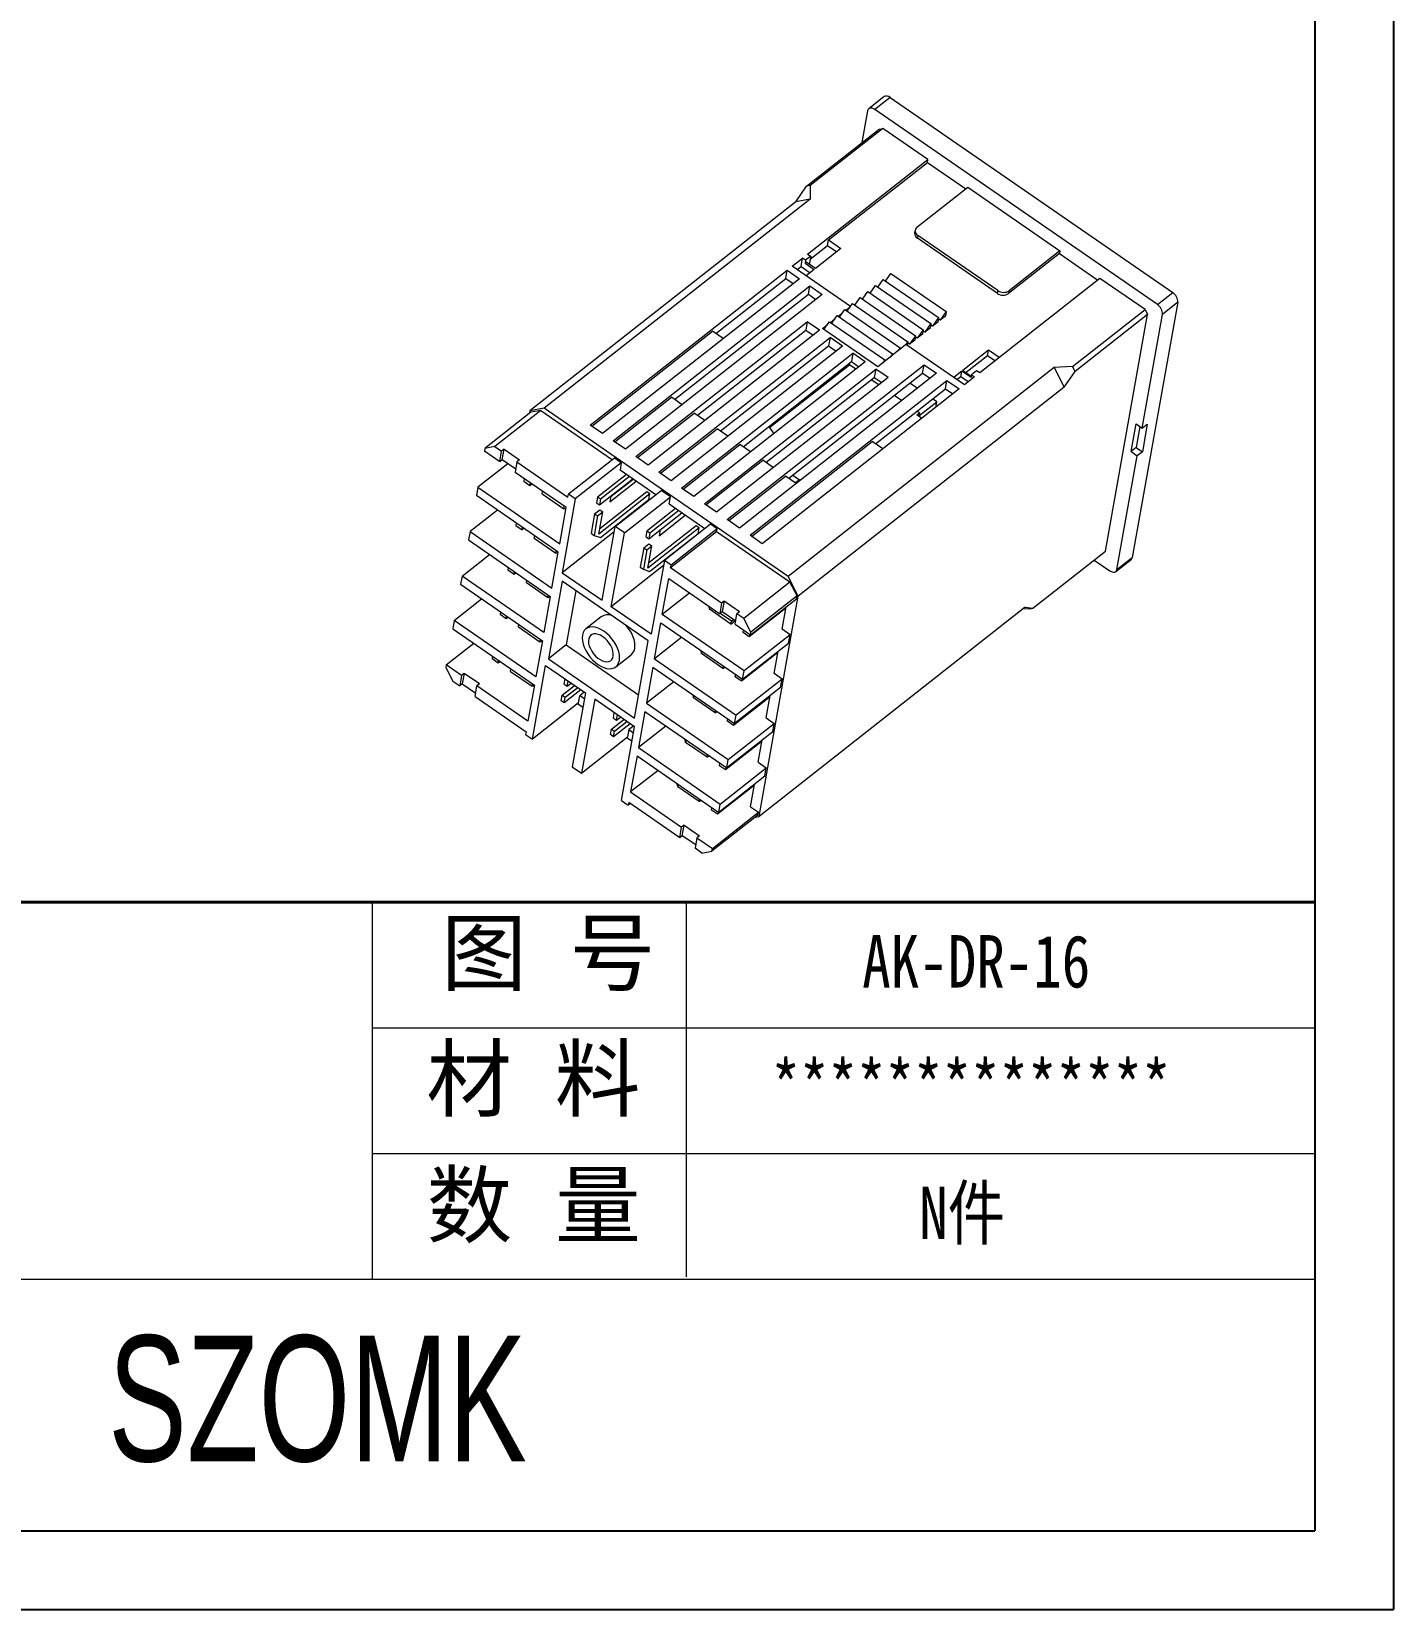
# Model space of a CAD drawing. Header units: inches. Extents: x 367 to 1846, y 456 to 866.
# Drawn here: x 1676.8 to 1845.9, y 456.2 to 652 of the extents above; entities that cross this region are included whole.
import ezdxf

# ---------------------------------------------------------------- set-up
doc = ezdxf.new("R2010")
doc.units = ezdxf.units.IN
doc.layers.add('文字', color=81, linetype='Continuous')
doc.layers.add('粗实线', color=7, linetype='Continuous', lineweight=30)
doc.layers.add('细实线', color=3, linetype='Continuous', lineweight=9)
doc.styles.get("Standard").update_dxf_attribs({"font": 'txt', "bigfont": 'gbcbig.shx'})
doc.styles.add('宋体', font='', dxfattribs={"width": 0.8, "height": 3.5})
doc.styles.add('长仿宋', font='', dxfattribs={"width": 0.7, "height": 4})
doc.styles.get('宋体').set_extended_font_data('SimSun')
doc.styles.get('长仿宋').set_extended_font_data('SimSun')

msp = doc.modelspace()

# ---------------------------------------------------------------- linework, layer by layer
for p, q in [((1845.859, 865.793), (1845.859, 456.21)), ((1836.107, 856.041), (1836.107, 465.962)), ((1276.343, 465.962), (1836.107, 465.962)), ((1266.591, 456.21), (1845.859, 456.21))]:
    msp.add_line(p, q)
at = {"color": 7, "linetype": 'Continuous', "lineweight": 15}
for p, q in [((1782.634, 643.969), (1780.729, 642.472)), ((1783.375, 643.871), (1781.47, 642.374)), ((1816.556, 618.16), (1781.47, 642.374)), ((1783.375, 643.871), (1818.461, 619.657)), ((1780.584, 642.212), (1779.878, 638.26)), ((1773.029, 632.876), (1782.021, 639.945)), ((1782.464, 640.026), (1773.472, 632.956)), ((1782.021, 639.945), (1782.464, 640.026)), ((1788.07, 636.157), (1782.464, 640.026)), ((1773.15, 624.427), (1788.07, 636.157)), ((1775.755, 626.179), (1788.009, 635.812)), ((1788.009, 635.812), (1788.07, 636.157)), ((1788.009, 635.812), (1792.766, 632.529)), ((1771.678, 630.926), (1773.029, 632.876)), ((1773.472, 632.956), (1773.029, 632.876)), ((1773.472, 632.956), (1773.45, 631.25)), ((1786.713, 627.77), (1793.028, 632.735)), ((1793.028, 632.735), (1804.469, 624.839)), ((1771.678, 630.926), (1738.663, 604.971)), ((1773.45, 631.25), (1740.434, 605.295)), ((1773.45, 631.25), (1771.678, 630.926)), ((1786.491, 627.42), (1786.43, 627.076)), ((1786.841, 626.745), (1786.779, 626.401)), ((1796.756, 619.902), (1786.841, 626.745)), ((1773.464, 623.786), (1775.632, 625.491)), ((1777.281, 625.126), (1774.106, 622.631)), ((1775.632, 625.491), (1775.755, 626.179)), ((1775.632, 625.491), (1776.757, 624.715)), ((1775.755, 626.179), (1777.281, 625.126)), ((1796.695, 619.557), (1786.779, 626.401)), ((1804.469, 624.839), (1798.154, 619.874)), ((1804.469, 624.839), (1804.408, 624.495)), ((1771.245, 622.93), (1772.515, 623.928)), ((1778.477, 617.939), (1771.245, 622.93)), ((1771.846, 622.515), (1772.331, 622.895)), ((1772.331, 622.895), (1772.515, 623.928)), ((1772.331, 622.895), (1773.455, 622.119)), ((1772.896, 623.665), (1772.515, 623.928)), ((1772.896, 623.665), (1772.835, 623.321)), ((1772.962, 623.42), (1772.835, 623.321)), ((1772.835, 623.321), (1773.979, 622.531)), ((1773.531, 624.164), (1772.896, 623.665)), ((1774.106, 622.631), (1772.962, 623.42)), ((1773.15, 624.427), (1773.531, 624.164)), ((1773.531, 624.164), (1773.351, 623.152)), ((1804.408, 624.495), (1798.093, 619.53)), ((1804.408, 624.495), (1809.165, 621.212)), ((1746.166, 603.214), (1770.61, 622.43)), ((1772.136, 621.378), (1747.692, 602.161)), ((1761.743, 614.572), (1770.426, 621.398)), ((1770.426, 621.398), (1770.61, 622.43)), ((1770.426, 621.398), (1771.35, 620.76)), ((1770.61, 622.43), (1772.136, 621.378)), ((1773.979, 622.531), (1772.971, 621.739)), ((1781.865, 620.331), (1782.528, 621.28)), ((1782.528, 621.28), (1789.393, 616.542)), ((1782.818, 621.08), (1783.48, 622.029)), ((1783.48, 622.029), (1790.345, 617.291)), ((1809.427, 621.418), (1794.507, 609.688)), ((1815.033, 617.549), (1809.427, 621.418)), ((1748.999, 601.259), (1773.443, 620.475)), ((1774.969, 619.423), (1750.525, 600.206)), ((1756.64, 606.378), (1773.259, 619.443)), ((1773.259, 619.443), (1773.443, 620.475)), ((1773.259, 619.443), (1774.183, 618.805)), ((1773.443, 620.475), (1774.969, 619.423)), ((1779.008, 618.085), (1779.671, 619.034)), ((1779.671, 619.034), (1786.536, 614.296)), ((1779.961, 618.834), (1780.623, 619.782)), ((1780.623, 619.782), (1787.488, 615.045)), ((1780.913, 619.583), (1781.576, 620.531)), ((1781.576, 620.531), (1788.44, 615.794)), ((1796.695, 619.557), (1796.756, 619.902)), ((1798.154, 619.874), (1798.093, 619.53)), ((1816.556, 618.16), (1818.461, 619.657)), ((1776.934, 616.705), (1777.491, 617.143)), ((1777.104, 616.588), (1777.491, 617.143)), ((1777.491, 617.143), (1777.766, 617.536)), ((1777.766, 617.536), (1784.631, 612.799)), ((1777.886, 617.453), (1778.444, 617.891)), ((1778.056, 617.336), (1778.444, 617.891)), ((1778.444, 617.891), (1778.719, 618.285)), ((1778.719, 618.285), (1785.583, 613.548)), ((1790.345, 617.291), (1789.612, 616.241)), ((1790.345, 617.291), (1790.247, 616.74)), ((1806.041, 610.479), (1815.033, 617.549)), ((1815.353, 616.941), (1806.361, 609.872)), ((1810.105, 587.55), (1815.353, 616.941)), ((1819.101, 618.443), (1813.447, 586.78)), ((1814.676, 602.835), (1817.196, 616.945)), ((1815.033, 617.549), (1815.353, 616.941)), ((1819.101, 618.443), (1817.196, 616.945)), ((1751.832, 599.304), (1773.102, 616.024)), ((1774.627, 614.972), (1753.358, 598.251)), ((1759.473, 604.423), (1772.917, 614.992)), ((1773.102, 616.024), (1772.917, 614.992)), ((1772.917, 614.992), (1773.842, 614.354)), ((1774.627, 614.972), (1773.102, 616.024)), ((1774.999, 615.184), (1775.587, 615.645)), ((1781.864, 610.446), (1774.999, 615.184)), ((1775.178, 615.06), (1775.587, 615.645)), ((1775.587, 615.645), (1775.861, 616.039)), ((1775.861, 616.039), (1782.726, 611.301)), ((1775.982, 615.956), (1776.539, 616.394)), ((1776.151, 615.839), (1776.539, 616.394)), ((1776.539, 616.394), (1776.814, 616.788)), ((1776.814, 616.788), (1783.679, 612.05)), ((1787.488, 615.045), (1786.755, 613.995)), ((1787.488, 615.045), (1787.39, 614.494)), ((1788.44, 615.794), (1787.707, 614.744)), ((1788.342, 615.243), (1787.707, 614.744)), ((1788.44, 615.794), (1788.342, 615.243)), ((1788.66, 615.493), (1788.417, 615.66)), ((1789.393, 616.542), (1788.66, 615.493)), ((1789.294, 615.992), (1788.66, 615.493)), ((1789.393, 616.542), (1789.294, 615.992)), ((1789.612, 616.241), (1789.369, 616.409)), ((1790.247, 616.74), (1789.612, 616.241)), ((1746.367, 603.076), (1761.343, 614.849)), ((1754.665, 597.348), (1775.935, 614.069)), ((1777.46, 613.016), (1756.191, 596.296)), ((1762.668, 613.934), (1761.343, 614.849)), ((1762.306, 602.468), (1775.75, 613.037)), ((1775.935, 614.069), (1775.75, 613.037)), ((1775.75, 613.037), (1776.675, 612.399)), ((1777.46, 613.016), (1775.935, 614.069)), ((1785.308, 613.154), (1784.594, 612.592)), ((1785.583, 613.548), (1785.308, 613.154)), ((1785.356, 613.191), (1785.308, 613.154)), ((1792.602, 608.191), (1785.356, 613.191)), ((1785.583, 613.548), (1785.502, 613.091)), ((1785.802, 613.246), (1785.559, 613.414)), ((1786.536, 614.296), (1785.802, 613.246)), ((1786.437, 613.746), (1785.802, 613.246)), ((1786.536, 614.296), (1786.437, 613.746)), ((1786.755, 613.995), (1786.512, 614.163)), ((1787.39, 614.494), (1786.755, 613.995)), ((1787.707, 614.744), (1787.464, 614.912)), ((1757.498, 595.393), (1778.768, 612.114)), ((1780.293, 611.061), (1759.024, 594.34)), ((1765.139, 600.512), (1778.584, 611.082)), ((1778.768, 612.114), (1778.584, 611.082)), ((1778.584, 611.082), (1779.508, 610.444)), ((1780.293, 611.061), (1778.768, 612.114)), ((1782.726, 611.301), (1782.451, 610.908)), ((1782.689, 611.095), (1782.451, 610.908)), ((1783.404, 611.656), (1782.689, 611.095)), ((1782.726, 611.301), (1782.689, 611.095)), ((1782.745, 611.139), (1782.702, 611.168)), ((1783.679, 612.05), (1783.404, 611.656)), ((1783.642, 611.844), (1783.404, 611.656)), ((1784.356, 612.405), (1783.642, 611.844)), ((1783.679, 612.05), (1783.642, 611.844)), ((1783.697, 611.887), (1783.655, 611.917)), ((1784.631, 612.799), (1784.356, 612.405)), ((1784.594, 612.592), (1784.356, 612.405)), ((1784.631, 612.799), (1784.594, 612.592)), ((1784.65, 612.636), (1784.607, 612.665)), ((1795.586, 612.493), (1792.412, 609.997)), ((1795.464, 611.805), (1792.813, 609.721)), ((1795.464, 611.805), (1795.586, 612.493)), ((1796.388, 611.167), (1795.464, 611.805)), ((1796.912, 611.578), (1795.586, 612.493)), ((1760.331, 593.438), (1781.601, 610.159)), ((1783.126, 609.106), (1761.857, 592.385)), ((1763.165, 591.483), (1787.609, 610.699)), ((1789.134, 609.647), (1764.69, 590.43)), ((1767.972, 598.557), (1781.417, 609.126)), ((1768.422, 602.891), (1778.357, 610.702)), ((1803.731, 610.352), (1770.715, 584.397)), ((1770.805, 596.602), (1787.424, 609.667)), ((1778.357, 610.702), (1778.399, 610.937)), ((1779.145, 610.158), (1778.357, 610.702)), ((1781.601, 610.159), (1781.417, 609.126)), ((1781.417, 609.126), (1782.341, 608.489)), ((1783.126, 609.106), (1781.601, 610.159)), ((1782.451, 610.908), (1781.864, 610.446)), ((1787.424, 609.667), (1787.609, 610.699)), ((1787.424, 609.667), (1788.349, 609.029)), ((1787.609, 610.699), (1789.134, 609.647)), ((1792.285, 609.897), (1791.277, 609.105)), ((1792.162, 609.209), (1791.678, 608.828)), ((1792.162, 609.209), (1792.285, 609.897)), ((1793.086, 608.571), (1792.162, 609.209)), ((1793.429, 609.108), (1792.285, 609.897)), ((1792.412, 609.997), (1793.459, 609.275)), ((1793.872, 609.189), (1792.602, 608.191)), ((1793.49, 609.452), (1793.429, 609.108)), ((1794.125, 609.951), (1793.49, 609.452)), ((1793.49, 609.452), (1793.872, 609.189)), ((1794.507, 609.688), (1794.125, 609.951)), ((1806.041, 610.479), (1803.731, 610.352)), ((1803.731, 610.352), (1805.01, 607.923)), ((1805.01, 607.923), (1806.361, 609.872)), ((1806.361, 609.872), (1806.041, 610.479)), ((1765.998, 589.528), (1790.442, 608.744)), ((1791.967, 607.691), (1767.523, 588.475)), ((1805.01, 607.923), (1771.995, 581.968)), ((1781.978, 608.203), (1781.054, 608.841)), ((1781.575, 600.886), (1790.257, 607.712)), ((1786.745, 607.769), (1785.821, 608.407)), ((1790.257, 607.712), (1790.442, 608.744)), ((1790.257, 607.712), (1791.182, 607.074)), ((1790.442, 608.744), (1791.967, 607.691)), ((1740.434, 605.295), (1738.663, 604.971)), ((1770.715, 584.397), (1740.434, 605.295)), ((1749.2, 601.12), (1756.239, 606.655)), ((1757.564, 605.74), (1756.239, 606.655)), ((1784.811, 606.248), (1783.887, 606.886)), ((1786.947, 604.349), (1789.169, 606.096)), ((1789.169, 606.096), (1788.654, 606.451)), ((1789.044, 605.393), (1789.169, 606.096)), ((1738.805, 604.809), (1733.091, 600.317)), ((1740.03, 605.033), (1734.316, 600.541)), ((1738.663, 604.971), (1738.606, 604.652)), ((1740.03, 605.033), (1738.805, 604.809)), ((1740.03, 605.033), (1748.919, 598.898)), ((1747.692, 602.161), (1746.166, 603.214)), ((1752.033, 599.165), (1759.072, 604.699)), ((1760.397, 603.785), (1759.072, 604.699)), ((1786.697, 604.478), (1787.015, 604.727)), ((1787.327, 604.043), (1786.697, 604.478)), ((1787.015, 604.727), (1786.72, 604.931)), ((1787.015, 604.727), (1786.947, 604.349)), ((1813.299, 599.92), (1813.914, 603.361)), ((1813.914, 603.361), (1814.676, 602.835)), ((1814.676, 602.835), (1815.311, 603.334)), ((1815.311, 603.334), (1814.697, 599.892)), ((1750.525, 600.206), (1748.999, 601.259)), ((1754.866, 597.21), (1761.905, 602.744)), ((1763.23, 601.83), (1761.905, 602.744)), ((1814.399, 603.026), (1813.934, 600.419)), ((1733.091, 600.317), (1733.028, 599.961)), ((1734.934, 598.645), (1733.028, 599.961)), ((1734.316, 600.541), (1733.091, 600.317)), ((1734.316, 600.541), (1735.168, 599.953)), ((1734.934, 598.645), (1735.168, 599.953)), ((1735.485, 600.202), (1735.168, 599.953)), ((1735.252, 598.894), (1735.485, 600.202)), ((1735.485, 600.202), (1737.392, 598.886)), ((1753.358, 598.251), (1751.832, 599.304)), ((1757.699, 595.255), (1764.738, 600.789)), ((1766.064, 599.875), (1764.738, 600.789)), ((1766.198, 589.389), (1781.174, 601.163)), ((1782.499, 600.248), (1781.174, 601.163)), ((1811.542, 585.283), (1814.062, 599.393)), ((1813.934, 600.419), (1813.299, 599.92)), ((1813.299, 599.92), (1814.062, 599.393)), ((1813.934, 600.419), (1814.697, 599.892)), ((1814.697, 599.892), (1814.062, 599.393)), ((1735.95, 598.412), (1732.229, 595.487)), ((1735.252, 598.894), (1734.934, 598.645)), ((1736.916, 597.746), (1735.252, 598.894)), ((1737.075, 598.637), (1736.841, 597.329)), ((1743.172, 592.96), (1736.841, 597.329)), ((1737.392, 598.886), (1737.075, 598.637)), ((1737.075, 598.637), (1743.406, 594.267)), ((1749.181, 599.104), (1743.467, 594.612)), ((1750.02, 598.525), (1744.306, 594.033)), ((1750.02, 598.525), (1749.181, 599.104)), ((1750.02, 598.525), (1749.861, 597.63)), ((1754.297, 594.568), (1749.861, 597.63)), ((1756.191, 596.296), (1754.665, 597.348)), ((1760.532, 593.3), (1767.571, 598.834)), ((1768.897, 597.919), (1767.571, 598.834)), ((1732.229, 595.487), (1732.044, 594.454)), ((1732.229, 595.487), (1742.373, 588.486)), ((1737.974, 596.547), (1737.92, 596.245)), ((1737.92, 596.245), (1738.683, 595.719)), ((1738.683, 595.719), (1738.737, 596.021)), ((1738.683, 595.719), (1738.913, 595.899)), ((1750.662, 597.077), (1747.075, 594.257)), ((1747.334, 593.305), (1751.444, 596.537)), ((1751.044, 596.814), (1747.456, 593.994)), ((1748.611, 593.689), (1751.865, 596.247)), ((1748.728, 594.344), (1751.483, 596.51)), ((1759.024, 594.34), (1757.498, 595.393)), ((1763.365, 591.344), (1770.405, 596.879)), ((1771.73, 595.964), (1770.405, 596.879)), ((1771.316, 597.003), (1772.155, 596.424)), ((1772.155, 596.424), (1771.645, 596.023)), ((1742.189, 587.453), (1732.044, 594.454)), ((1740.209, 594.666), (1740.262, 594.968)), ((1740.209, 594.666), (1742.878, 592.824)), ((1744.306, 594.033), (1742.671, 584.878)), ((1743.406, 594.267), (1743.467, 594.612)), ((1744.306, 594.033), (1743.467, 594.612)), ((1747.075, 594.257), (1746.952, 593.568)), ((1746.952, 593.568), (1747.334, 593.305)), ((1747.456, 593.994), (1747.075, 594.257)), ((1753.58, 594.666), (1747.231, 589.675)), ((1747.456, 593.994), (1747.334, 593.305)), ((1753.199, 594.929), (1747.348, 590.329)), ((1747.426, 589.236), (1753.457, 593.978)), ((1748.74, 594.411), (1748.611, 593.689)), ((1749.264, 590.611), (1754.978, 595.103)), ((1750.408, 589.821), (1756.122, 594.314)), ((1753.58, 594.666), (1753.199, 594.929)), ((1753.457, 593.978), (1753.58, 594.666)), ((1754.234, 594.612), (1754.214, 594.503)), ((1756.122, 594.314), (1754.978, 595.103)), ((1755.963, 593.419), (1756.122, 594.314)), ((1755.963, 593.419), (1760.399, 590.357)), ((1761.857, 592.385), (1760.331, 593.438)), ((1734.65, 592.656), (1731.245, 589.98)), ((1742.373, 588.486), (1743.172, 592.96)), ((1742.878, 592.824), (1742.932, 593.125)), ((1743.147, 592.818), (1742.878, 592.824)), ((1746.706, 592.192), (1746.276, 589.783)), ((1747.088, 591.929), (1746.658, 589.52)), ((1746.706, 592.192), (1747.341, 592.691)), ((1746.706, 592.192), (1747.088, 591.929)), ((1747.088, 591.929), (1747.723, 592.428)), ((1747.231, 589.675), (1747.723, 592.428)), ((1747.341, 592.691), (1747.723, 592.428)), ((1756.764, 592.866), (1753.177, 590.046)), ((1753.436, 589.094), (1757.546, 592.326)), ((1757.145, 592.602), (1753.558, 589.782)), ((1754.713, 589.478), (1757.967, 592.036)), ((1764.69, 590.43), (1763.165, 591.483)), ((1731.245, 589.98), (1731.061, 588.948)), ((1731.245, 589.98), (1741.39, 582.979)), ((1736.991, 591.04), (1736.937, 590.739)), ((1736.937, 590.739), (1737.7, 590.212)), ((1737.7, 590.212), (1737.754, 590.514)), ((1737.7, 590.212), (1737.929, 590.393)), ((1749.15, 589.971), (1742.671, 584.878)), ((1746.276, 589.783), (1746.658, 589.52)), ((1746.658, 589.52), (1747.426, 589.236)), ((1747.629, 581.456), (1749.264, 590.611)), ((1748.773, 580.667), (1750.408, 589.821)), ((1750.408, 589.821), (1749.264, 590.611)), ((1753.177, 590.046), (1753.054, 589.357)), ((1753.558, 589.782), (1753.177, 590.046)), ((1759.682, 590.455), (1753.333, 585.463)), ((1753.558, 589.782), (1753.436, 589.094)), ((1759.301, 590.718), (1753.45, 586.118)), ((1753.528, 585.025), (1759.559, 589.766)), ((1754.842, 590.2), (1754.713, 589.478)), ((1761.08, 590.892), (1755.366, 586.4)), ((1761.858, 589.969), (1756.144, 585.477)), ((1761.919, 590.313), (1756.205, 585.821)), ((1759.682, 590.455), (1759.301, 590.718)), ((1759.559, 589.766), (1759.682, 590.455)), ((1760.316, 590.291), (1760.336, 590.401)), ((1761.919, 590.313), (1761.08, 590.892)), ((1761.858, 589.969), (1761.919, 590.313)), ((1770.947, 583.696), (1761.858, 589.969)), ((1767.523, 588.475), (1765.998, 589.528)), ((1731.061, 588.948), (1741.206, 581.947)), ((1739.225, 589.16), (1739.279, 589.461)), ((1739.225, 589.16), (1741.895, 587.317)), ((1741.895, 587.317), (1741.949, 587.619)), ((1752.808, 587.981), (1752.378, 585.572)), ((1753.19, 587.718), (1752.76, 585.308)), ((1752.808, 587.981), (1753.443, 588.48)), ((1752.808, 587.981), (1753.19, 587.718)), ((1753.054, 589.357), (1753.436, 589.094)), ((1753.19, 587.718), (1753.825, 588.217)), ((1753.333, 585.463), (1753.825, 588.217)), ((1753.443, 588.48), (1753.825, 588.217)), ((1801.113, 580.481), (1810.105, 587.55)), ((1730.262, 584.474), (1733.666, 587.15)), ((1741.39, 582.979), (1742.189, 587.453)), ((1742.164, 587.312), (1741.895, 587.317)), ((1755.252, 585.76), (1748.773, 580.667)), ((1752.378, 585.572), (1752.76, 585.308)), ((1755.366, 586.4), (1753.731, 577.245)), ((1756.205, 585.821), (1755.366, 586.4)), ((1756.144, 585.477), (1756.205, 585.821)), ((1808.717, 586.459), (1810.656, 585.121)), ((1811.397, 585.023), (1813.302, 586.52)), ((1811.542, 585.283), (1813.447, 586.78)), ((1730.262, 584.474), (1730.078, 583.441)), ((1740.407, 577.473), (1730.262, 584.474)), ((1736.008, 585.534), (1735.954, 585.232)), ((1735.954, 585.232), (1736.716, 584.706)), ((1736.716, 584.706), (1736.77, 585.008)), ((1736.716, 584.706), (1736.946, 584.886)), ((1738.242, 583.653), (1738.296, 583.955)), ((1738.242, 583.653), (1740.912, 581.811)), ((1742.696, 583.817), (1740.975, 574.181)), ((1742.671, 584.878), (1747.629, 581.456)), ((1753.375, 576.448), (1742.696, 583.817)), ((1752.76, 585.308), (1753.528, 585.025)), ((1755.111, 579.695), (1755.91, 584.169)), ((1755.91, 584.169), (1762.241, 579.8)), ((1762.474, 581.108), (1756.144, 585.477)), ((1770.947, 583.696), (1765.233, 579.204)), ((1771.995, 581.968), (1770.715, 584.397)), ((1771.832, 582.016), (1770.947, 583.696)), ((1729.279, 578.967), (1732.683, 581.643)), ((1730.078, 583.441), (1740.222, 576.44)), ((1741.206, 581.947), (1740.407, 577.473)), ((1740.912, 581.811), (1740.965, 582.112)), ((1741.18, 581.805), (1740.912, 581.811)), ((1744.397, 582.644), (1743.198, 575.928)), ((1758.515, 582.371), (1755.111, 579.695)), ((1766.055, 577.168), (1771.769, 581.66)), ((1771.832, 582.016), (1766.118, 577.524)), ((1767.115, 554.642), (1771.995, 581.968)), ((1771.769, 581.66), (1771.832, 582.016)), ((1735.024, 580.027), (1734.97, 579.726)), ((1734.97, 579.726), (1735.733, 579.199)), ((1753.731, 577.245), (1748.773, 580.667)), ((1765.256, 572.694), (1755.111, 579.695)), ((1760.955, 580.348), (1760.909, 580.719)), ((1761.009, 580.65), (1760.955, 580.348)), ((1763.625, 578.506), (1760.955, 580.348)), ((1762.474, 581.108), (1762.241, 579.8)), ((1762.558, 580.049), (1762.241, 579.8)), ((1763.686, 578.85), (1762.273, 579.825)), ((1762.792, 581.357), (1762.474, 581.108)), ((1762.792, 581.357), (1762.558, 580.049)), ((1762.558, 580.049), (1764.222, 578.901)), ((1764.699, 580.041), (1762.792, 581.357)), ((1764.148, 578.484), (1764.381, 579.792)), ((1764.699, 580.041), (1764.381, 579.792)), ((1765.233, 579.204), (1764.381, 579.792)), ((1770.446, 580.49), (1765.913, 576.927)), ((1800.131, 580.597), (1767.115, 554.642)), ((1769.978, 577.87), (1770.473, 580.641)), ((1800.67, 580.4), (1799.821, 580.353)), ((1800.131, 580.597), (1801.113, 580.481)), ((1800.67, 580.4), (1801.113, 580.481)), ((1729.279, 578.967), (1729.094, 577.935)), ((1729.094, 577.935), (1739.239, 570.934)), ((1739.423, 571.966), (1729.279, 578.967)), ((1735.733, 579.199), (1735.787, 579.501)), ((1735.733, 579.199), (1735.963, 579.38)), ((1737.259, 578.147), (1737.313, 578.448)), ((1737.259, 578.147), (1739.928, 576.304)), ((1747.543, 579.42), (1745.638, 577.922)), ((1754.128, 574.188), (1754.927, 578.662)), ((1754.927, 578.662), (1765.071, 571.661)), ((1763.625, 578.506), (1764.172, 578.936)), ((1763.625, 578.506), (1763.686, 578.85)), ((1763.686, 578.85), (1763.971, 579.074)), ((1764.148, 578.484), (1766.055, 577.168)), ((1765.15, 577.453), (1765.204, 577.755)), ((1766.118, 577.524), (1765.233, 579.204)), ((1770.97, 577.186), (1769.978, 577.87)), ((1728.296, 573.461), (1731.7, 576.137)), ((1740.222, 576.44), (1739.423, 571.966)), ((1739.928, 576.304), (1739.982, 576.606)), ((1740.197, 576.299), (1739.928, 576.304)), ((1743.198, 575.928), (1740.975, 574.181)), ((1743.198, 575.928), (1752.175, 569.732)), ((1751.654, 566.811), (1753.375, 576.448)), ((1757.532, 576.864), (1754.128, 574.188)), ((1765.071, 571.661), (1770.785, 576.154)), ((1765.913, 576.927), (1765.15, 577.453)), ((1770.97, 577.186), (1765.256, 572.694)), ((1765.967, 577.228), (1765.913, 576.927)), ((1766.055, 577.168), (1766.118, 577.524)), ((1770.785, 576.154), (1770.97, 577.186)), ((1734.041, 574.521), (1733.987, 574.219)), ((1733.987, 574.219), (1734.75, 573.693)), ((1734.75, 573.693), (1734.804, 573.994)), ((1734.75, 573.693), (1734.979, 573.873)), ((1740.975, 574.181), (1751.654, 566.811)), ((1749.347, 573.205), (1751.251, 574.703)), ((1754.128, 574.188), (1764.272, 567.187)), ((1759.972, 574.842), (1759.926, 575.212)), ((1760.026, 575.143), (1759.972, 574.842)), ((1762.642, 572.999), (1759.972, 574.842)), ((1769.463, 574.984), (1764.93, 571.42)), ((1768.995, 572.364), (1769.49, 575.135)), ((1728.296, 573.461), (1728.232, 573.105)), ((1728.232, 573.105), (1729.117, 571.425)), ((1730.202, 572.145), (1728.296, 573.461)), ((1730.202, 572.145), (1729.969, 570.837)), ((1730.52, 572.394), (1730.202, 572.145)), ((1730.52, 572.394), (1730.286, 571.086)), ((1732.427, 571.078), (1730.52, 572.394)), ((1736.275, 572.64), (1736.329, 572.942)), ((1736.275, 572.64), (1738.945, 570.798)), ((1738.984, 564.229), (1740.619, 573.383)), ((1740.619, 573.383), (1745.577, 569.962)), ((1753.943, 573.156), (1753.145, 568.682)), ((1753.943, 573.156), (1764.088, 566.155)), ((1762.642, 572.999), (1762.695, 573.301)), ((1762.642, 572.999), (1762.871, 573.18)), ((1764.167, 571.946), (1764.221, 572.248)), ((1764.93, 571.42), (1764.167, 571.946)), ((1765.071, 571.661), (1765.256, 572.694)), ((1769.987, 571.679), (1768.995, 572.364)), ((1729.117, 571.425), (1729.969, 570.837)), ((1730.286, 571.086), (1729.969, 570.837)), ((1730.286, 571.086), (1731.95, 569.938)), ((1731.876, 569.521), (1732.109, 570.829)), ((1732.427, 571.078), (1732.109, 570.829)), ((1738.44, 566.46), (1732.109, 570.829)), ((1739.239, 570.934), (1738.44, 566.46)), ((1738.945, 570.798), (1738.999, 571.099)), ((1739.214, 570.792), (1738.945, 570.798)), ((1742.687, 569.684), (1744.226, 570.894)), ((1742.933, 571.061), (1743.048, 571.706)), ((1742.933, 571.061), (1743.314, 570.797)), ((1745.008, 570.354), (1742.946, 568.732)), ((1743.069, 569.421), (1744.607, 570.631)), ((1743.314, 570.797), (1743.43, 571.443)), ((1743.314, 570.797), (1743.806, 571.184)), ((1745.577, 569.962), (1743.942, 560.807)), ((1745.428, 570.064), (1744.858, 569.616)), ((1756.549, 571.358), (1753.145, 568.682)), ((1769.802, 570.647), (1764.088, 566.155)), ((1769.987, 571.679), (1764.272, 567.187)), ((1764.984, 571.722), (1764.93, 571.42)), ((1769.802, 570.647), (1769.987, 571.679)), ((1731.876, 569.521), (1738.207, 565.152)), ((1744.698, 568.721), (1738.984, 564.229)), ((1742.564, 568.996), (1742.687, 569.684)), ((1742.946, 568.732), (1742.564, 568.996)), ((1742.687, 569.684), (1743.069, 569.421)), ((1742.946, 568.732), (1743.069, 569.421)), ((1744.594, 568.638), (1745.258, 568.18)), ((1744.698, 568.721), (1744.858, 569.616)), ((1745.443, 569.212), (1744.858, 569.616)), ((1746.721, 569.172), (1745.086, 560.017)), ((1751.679, 565.75), (1746.721, 569.172)), ((1753.145, 568.682), (1763.289, 561.681)), ((1758.989, 569.335), (1758.942, 569.706)), ((1759.043, 569.637), (1758.989, 569.335)), ((1761.658, 567.493), (1758.989, 569.335)), ((1768.479, 569.477), (1763.947, 565.914)), ((1768.012, 566.857), (1768.507, 569.628)), ((1748.789, 565.473), (1750.328, 566.683)), ((1749.035, 566.849), (1749.15, 567.495)), ((1749.035, 566.849), (1749.416, 566.586)), ((1751.11, 566.143), (1749.048, 564.521)), ((1749.171, 565.21), (1750.709, 566.419)), ((1749.416, 566.586), (1749.532, 567.232)), ((1749.416, 566.586), (1749.908, 566.973)), ((1752.96, 567.649), (1752.161, 563.175)), ((1752.96, 567.649), (1763.105, 560.648)), ((1761.658, 567.493), (1761.712, 567.794)), ((1761.658, 567.493), (1761.888, 567.673)), ((1763.184, 566.44), (1763.238, 566.742)), ((1763.947, 565.914), (1763.184, 566.44)), ((1763.289, 561.681), (1769.003, 566.173)), ((1764, 566.215), (1763.947, 565.914)), ((1764.088, 566.155), (1764.272, 567.187)), ((1768.012, 566.857), (1769.003, 566.173)), ((1768.819, 565.141), (1769.003, 566.173)), ((1738.207, 565.152), (1738.145, 564.808)), ((1738.145, 564.808), (1738.984, 564.229)), ((1745.086, 560.017), (1750.8, 564.51)), ((1748.666, 564.785), (1748.789, 565.473)), ((1749.048, 564.521), (1748.666, 564.785)), ((1748.789, 565.473), (1749.171, 565.21)), ((1749.048, 564.521), (1749.171, 565.21)), ((1750.044, 556.596), (1751.679, 565.75)), ((1750.696, 564.427), (1751.36, 563.968)), ((1750.96, 565.404), (1750.8, 564.51)), ((1751.53, 565.853), (1750.96, 565.404)), ((1750.96, 565.404), (1751.545, 565.001)), ((1755.565, 565.851), (1752.161, 563.175)), ((1758.005, 563.829), (1757.959, 564.199)), ((1758.059, 564.13), (1758.005, 563.829)), ((1768.819, 565.141), (1763.105, 560.648)), ((1767.028, 561.351), (1767.523, 564.122)), ((1751.977, 562.143), (1751.178, 557.669)), ((1751.977, 562.143), (1762.121, 555.142)), ((1752.161, 563.175), (1762.306, 556.174)), ((1760.675, 561.986), (1758.005, 563.829)), ((1760.675, 561.986), (1760.729, 562.288)), ((1760.675, 561.986), (1760.905, 562.167)), ((1767.496, 563.971), (1762.963, 560.407)), ((1743.942, 560.807), (1745.086, 560.017)), ((1754.582, 560.345), (1751.178, 557.669)), ((1762.201, 560.933), (1762.254, 561.235)), ((1762.963, 560.407), (1762.201, 560.933)), ((1762.306, 556.174), (1768.02, 560.666)), ((1763.017, 560.709), (1762.963, 560.407)), ((1763.105, 560.648), (1763.289, 561.681)), ((1767.028, 561.351), (1768.02, 560.666)), ((1767.836, 559.634), (1768.02, 560.666)), ((1757.022, 558.322), (1756.976, 558.693)), ((1757.076, 558.624), (1757.022, 558.322)), ((1759.692, 556.48), (1757.022, 558.322)), ((1766.513, 558.464), (1761.98, 554.901)), ((1767.836, 559.634), (1762.121, 555.142)), ((1766.045, 555.844), (1766.54, 558.615)), ((1750.044, 556.596), (1750.883, 556.017)), ((1750.944, 556.361), (1750.883, 556.017)), ((1751.145, 556.223), (1750.883, 556.017)), ((1757.275, 551.992), (1750.944, 556.361)), ((1751.178, 557.669), (1757.509, 553.3)), ((1759.692, 556.48), (1759.746, 556.781)), ((1759.692, 556.48), (1759.921, 556.66)), ((1761.217, 555.427), (1761.271, 555.729)), ((1761.98, 554.901), (1761.217, 555.427)), ((1766.973, 554.804), (1761.259, 550.312)), ((1761.322, 550.668), (1767.037, 555.16)), ((1762.034, 555.202), (1761.98, 554.901)), ((1762.121, 555.142), (1762.306, 556.174)), ((1766.045, 555.844), (1767.037, 555.16)), ((1766.661, 554.559), (1767.115, 554.642)), ((1766.973, 554.804), (1767.037, 555.16)), ((1757.275, 551.992), (1757.509, 553.3)), ((1757.826, 553.549), (1757.509, 553.3)), ((1757.593, 552.241), (1757.826, 553.549)), ((1757.826, 553.549), (1759.733, 552.233)), ((1757.593, 552.241), (1757.275, 551.992)), ((1759.257, 551.093), (1757.593, 552.241)), ((1759.416, 551.984), (1759.182, 550.676)), ((1760.034, 550.088), (1759.182, 550.676)), ((1759.733, 552.233), (1759.416, 551.984)), ((1759.416, 551.984), (1761.322, 550.668)), ((1760.034, 550.088), (1761.259, 550.312)), ((1761.259, 550.312), (1761.322, 550.668))]:
    msp.add_line(p, q, dxfattribs=at)
at = {"color": 7, "linetype": 'Continuous', "lineweight": 15, "flags": 128}
for points in [[(1781.47, 642.374), (1781.319, 642.464), (1781.169, 642.523), (1781.025, 642.55), (1780.894, 642.545), (1780.781, 642.506), (1780.689, 642.435), (1780.623, 642.336), (1780.584, 642.212)], [(1810.656, 585.121), (1810.808, 585.031), (1810.958, 584.972), (1811.101, 584.944), (1811.232, 584.95), (1811.345, 584.989), (1811.437, 585.059), (1811.503, 585.159), (1811.542, 585.283)], [(1747.861, 577.629), (1747.499, 577.85), (1747.136, 578.016), (1746.782, 578.121), (1746.446, 578.163), (1746.135, 578.141), (1745.858, 578.055), (1745.621, 577.908), (1745.43, 577.704), (1745.29, 577.447), (1745.204, 577.143), (1745.175, 576.801), (1745.202, 576.428), (1745.286, 576.033), (1745.425, 575.628), (1745.614, 575.22), (1745.849, 574.821), (1746.125, 574.441), (1746.435, 574.088), (1746.77, 573.771), (1747.124, 573.499), (1747.486, 573.277), (1747.849, 573.112), (1748.203, 573.007), (1748.539, 572.965), (1748.85, 572.987), (1749.127, 573.072), (1749.364, 573.219), (1749.555, 573.424), (1749.695, 573.681), (1749.781, 573.985), (1749.81, 574.327), (1749.783, 574.7), (1749.699, 575.094), (1749.56, 575.5), (1749.371, 575.907), (1749.136, 576.306), (1748.86, 576.687), (1748.55, 577.04), (1748.215, 577.356), (1747.861, 577.629)], [(1751.251, 574.703), (1751.269, 574.717), (1751.46, 574.921), (1751.6, 575.178), (1751.685, 575.482), (1751.715, 575.824), (1751.687, 576.197), (1751.603, 576.592), (1751.465, 576.997), (1751.276, 577.405), (1751.041, 577.804), (1750.765, 578.184), (1750.639, 578.336)], [(1747.738, 576.94), (1747.445, 577.115), (1747.154, 577.233), (1746.875, 577.291), (1746.618, 577.287), (1746.392, 577.22), (1746.207, 577.093), (1746.068, 576.911), (1745.98, 576.681), (1745.948, 576.41), (1745.971, 576.108), (1746.048, 575.787), (1746.179, 575.458), (1746.356, 575.132), (1746.575, 574.823), (1746.827, 574.54), (1747.103, 574.293), (1747.393, 574.093), (1747.686, 573.946), (1747.973, 573.858), (1748.242, 573.831), (1748.484, 573.867), (1748.691, 573.964), (1748.854, 574.119), (1748.967, 574.326), (1749.028, 574.578), (1749.033, 574.865), (1748.982, 575.178), (1748.878, 575.505), (1748.723, 575.834), (1748.524, 576.153), (1748.288, 576.451), (1748.023, 576.716), (1747.738, 576.94)]]:
    msp.add_lwpolyline(points, dxfattribs=at)
at = {"color": 7, "linetype": 'Continuous', "lineweight": 15}
for centre, radius, start, end in [((1782.937, 643.41), 0.636, 46.52402, 118.43156), ((1787.116, 627.003), 0.69, 173.96038, 240.7959), ((1787.105, 627.298), 0.614, 129.75934, 244.45173), ((1797.414, 620.573), 1.244, 234.70734, 303.05786), ((1797.475, 620.917), 1.244, 234.70734, 303.05786), ((1817.715, 618.489), 1.386, 358.09089, 57.46435), ((1815.811, 616.991), 1.386, 358.09089, 57.46435), ((1766.717, 601.141), 2.444, 24.16693, 49.52785), ((1813.044, 586.834), 0.406, 309.42005, 352.33464), ((1748.348, 578.226), 1.44, 70.29784, 124.00585)]:
    msp.add_arc(centre, radius, start, end, dxfattribs=at)
at = {"layer": '粗实线', "color": 7, "lineweight": 40}
msp.add_line((1836.107, 543.978), (1602.06, 543.978), dxfattribs=at)
at = {"layer": '细实线', "color": 7}
for p, q in [((1719.083, 543.978), (1719.083, 497.168)), ((1758.091, 543.978), (1758.091, 497.496)), ((1836.107, 528.374), (1719.083, 528.374)), ((1836.107, 512.771), (1719.083, 512.771)), ((1836.107, 497.168), (1485.036, 497.168))]:
    msp.add_line(p, q, dxfattribs=at)

# ---------------------------------------------------------------- texts
at = {"layer": '文字', "color": 0, "char_height": 5.85119, "width": 67.64634, "attachment_point": 1, "style": '宋体'}
for s, insert in [('{\\H1.111x;AK-DR-16}', (1779.923, 539.902)), ('{\\H1.111x;**************}', (1768.668, 524.299)), ('{\\H1.111x;N件}', (1787, 508.695))]:
    msp.add_mtext(s, dxfattribs=dict(at, insert=insert))
at = {"layer": '粗实线', "insert": (1686.35, 490.207), "char_height": 15.60318, "width": 174.97418, "attachment_point": 1, "style": '长仿宋'}
msp.add_mtext('{\\fSTXinwei|b0|i0|c134|p2;SZOMK}', dxfattribs=at)
at = {"layer": '细实线', "color": 7, "char_height": 7.80159, "attachment_point": 1}
for s, insert, width in [('{\\fSimSun|b0|i0|c134|p54;图 号}', (1727.662, 541.609), 39.00794), ('{\\fSimSun|b0|i0|c134|p54;材 料   }', (1725.813, 526.006), 39.00794), ('{\\fSimSun|b0|i0|c134|p54;数 量}', (1725.851, 510.326), 35.24856)]:
    msp.add_mtext(s, dxfattribs=dict(at, insert=insert, width=width))

doc.saveas('drawing.dxf')
